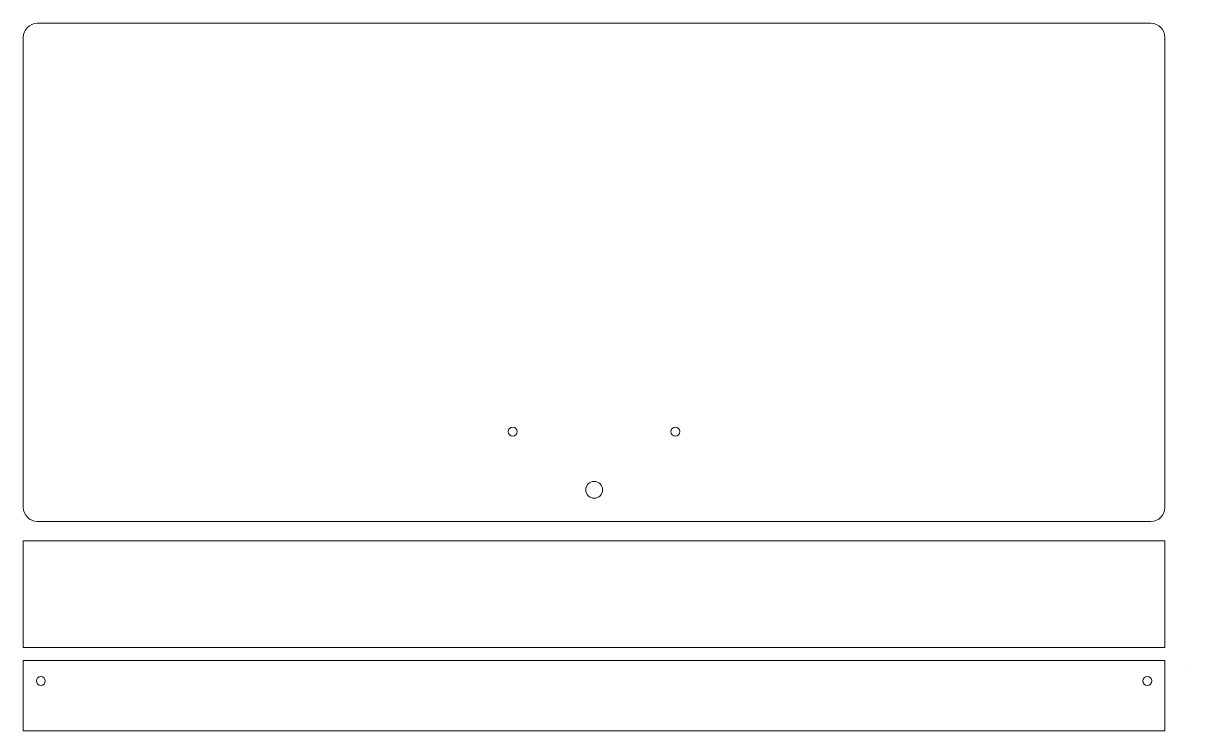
# Model space of a CAD drawing. Extents: x 0 to 416, y 0 to 252.
import ezdxf

# ---------------------------------------------------------------- set-up
doc = ezdxf.new("R2010")
doc.units = 0
doc.layers.add('ABDECKUNG', color=7, linetype='CONTINUOUS', lineweight=5)

msp = doc.modelspace()

# ---------------------------------------------------------------- linework, layer by layer
at = {"layer": 'ABDECKUNG', "color": 7, "true_color": 0xffffff}
for points in [[(5.141242, 252.216749), (402.141267, 252.216749), (5.141242, 252.216749), (5.141242, 252.216749), (5.141242, 252.216749), (5.141242, 252.216749)], [(0.141111, 79.71675), (0.141111, 247.216748), (0.141111, 79.71675), (0.141111, 79.71675), (0.141111, 79.71675), (0.141111, 79.71675)], [(407.141116, 247.216748), (407.141116, 79.71675), (407.141116, 247.216748), (407.141116, 247.216748), (407.141116, 247.216748), (407.141116, 247.216748)], [(176.241287, 106.716749), (176.241287, 106.716749), (176.241287, 106.716749), (176.241287, 106.716749), (176.241287, 106.716749), (176.241287, 106.716749)], [(234.241058, 106.716749), (234.241058, 106.716749), (234.241058, 106.716749), (234.241058, 106.716749), (234.241058, 106.716749), (234.241058, 106.716749)], [(206.641136, 85.96675), (206.641136, 85.96675), (206.641136, 85.96675), (206.641136, 85.96675), (206.641136, 85.96675), (206.641136, 85.96675)], [(0.141111, 79.71675), (0.141111, 79.71675), (0.141111, 79.71675), (0.141111, 79.71675), (0.141111, 79.71675), (0.141111, 79.71675)], [(402.141267, 74.716748), (5.141242, 74.716748), (402.141267, 74.716748), (402.141267, 74.716748), (402.141267, 74.716748), (402.141267, 74.716748)], [(0.141111, 29.811332), (0.141111, 67.811312), (407.141116, 67.811312), (407.141116, 29.811332), (0.141111, 29.811332), (0.141111, 29.811332), (0.141111, 29.811332), (0.141111, 29.811332), (0.141111, 29.811332)], [(0.141111, 0.141112), (0.141111, 25.141119), (407.141116, 25.141119), (407.141116, 0.141112), (0.141111, 0.141112), (0.141111, 0.141112), (0.141111, 0.141112), (0.141111, 0.141112), (0.141111, 0.141112)], [(415.61004, 21.516115), (415.61004, 21.516115), (415.61004, 21.516115), (415.61004, 21.516115), (415.61004, 21.516115), (415.61004, 21.516115)], [(7.991122, 17.891112), (7.991122, 17.891112), (7.991122, 17.891112), (7.991122, 17.891112), (7.991122, 17.891112), (7.991122, 17.891112)], [(402.491222, 17.891112), (402.491222, 17.891112), (402.491222, 17.891112), (402.491222, 17.891112), (402.491222, 17.891112), (402.491222, 17.891112)]]:
    msp.add_lwpolyline(points, close=True, dxfattribs=at)
for points in [[(0.141111, 247.216748), (0.141111, 249.978224), (2.379698, 252.216819), (5.141242, 252.216749)], [(402.141267, 252.216749), (404.902529, 252.216664), (407.141116, 249.978111), (407.141116, 247.216748)], [(174.641369, 108.316808), (173.757449, 108.316808), (173.041169, 107.600438), (173.041169, 106.716749)], [(176.241287, 106.716749), (176.241287, 107.600438), (175.525007, 108.316808), (174.641369, 108.316808)], [(232.64114, 108.33296), (231.751011, 108.33296), (231.032191, 107.606697), (231.041222, 106.716749)], [(234.241058, 106.716749), (234.249524, 107.606697), (233.531269, 108.33296), (232.64114, 108.33296)], [(173.041169, 106.716749), (173.041169, 105.833061), (173.757449, 105.11669), (174.641369, 105.11669)], [(174.641369, 105.11669), (175.525007, 105.11669), (176.241287, 105.833061), (176.241287, 106.716749)], [(231.041222, 106.716749), (231.032756, 105.826801), (231.751011, 105.100539), (232.64114, 105.100539)], [(232.64114, 105.100539), (233.531269, 105.100539), (234.250089, 105.826801), (234.241058, 106.716749)], [(203.641113, 88.966772), (201.984187, 88.966772), (200.641091, 87.623617), (200.641091, 85.96675)], [(206.641136, 85.96675), (206.641136, 87.623617), (205.29804, 88.966772), (203.641113, 88.966772)], [(200.641091, 85.96675), (200.641091, 84.309882), (201.984187, 82.966728), (203.641113, 82.966728)], [(203.641113, 82.966728), (205.29804, 82.966728), (206.641136, 84.309882), (206.641136, 85.96675)], [(5.141242, 74.716748), (2.379698, 74.716675), (0.141111, 76.955273), (0.141111, 79.71675)], [(407.141116, 79.71675), (407.141116, 76.955383), (404.902529, 74.716833), (402.141267, 74.716748)], [(6.391204, 19.507342), (5.501076, 19.507342), (4.782256, 18.781071), (4.791287, 17.891112)], [(4.791287, 17.891112), (4.78282, 17.001152), (5.501076, 16.274882), (6.391204, 16.274882)], [(7.991122, 17.891112), (7.999589, 18.781071), (7.281333, 19.507342), (6.391204, 19.507342)], [(6.391204, 16.274882), (7.281333, 16.274882), (8.000153, 17.001152), (7.991122, 17.891112)], [(400.891022, 19.491171), (400.007384, 19.491171), (399.291104, 18.774806), (399.291104, 17.891112)], [(399.291104, 17.891112), (399.291104, 17.007418), (400.007384, 16.291053), (400.891022, 16.291053)], [(402.491222, 17.891112), (402.491222, 18.774806), (401.774942, 19.491171), (400.891022, 19.491171)], [(400.891022, 16.291053), (401.774942, 16.291053), (402.491222, 17.007418), (402.491222, 17.891112)]]:
    msp.add_open_spline(points, degree=3, dxfattribs=at)

doc.saveas('drawing.dxf')
